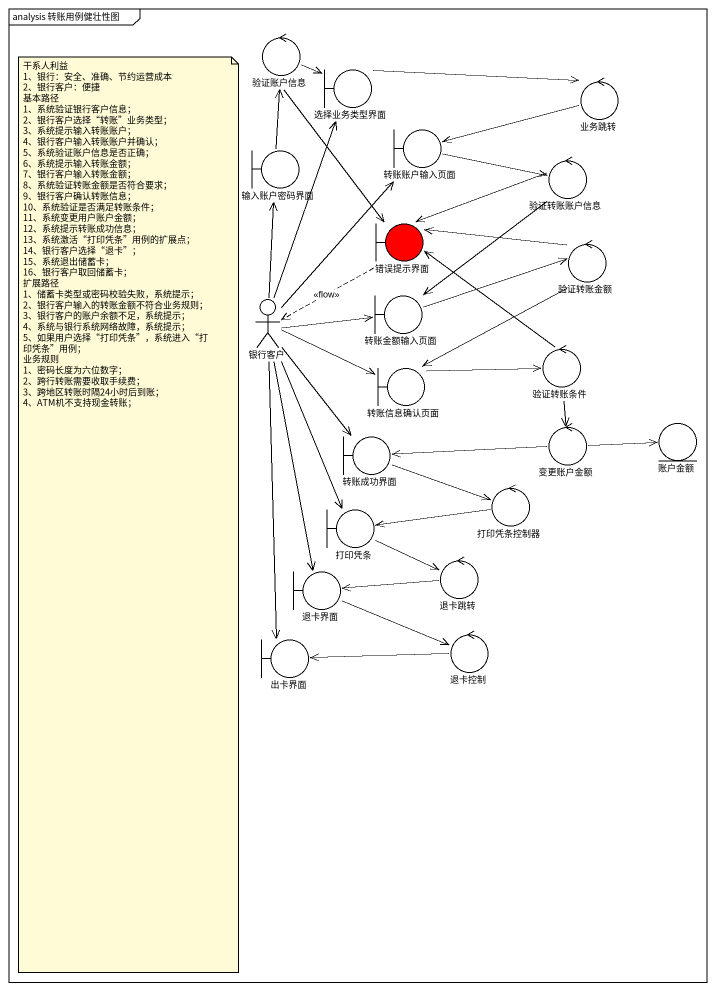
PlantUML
@startuml
mainframe analysis 转账用例健壮性图
control 验证账户信息
boundary 选择业务类型界面
control 业务跳转
boundary 转账账户输入页面
boundary 输入账户密码界面
control 验证转账账户信息
boundary 错误提示界面 #FF0000
control 验证转账金额
actor 银行客户
boundary 转账金额输入页面
control 验证转账条件
boundary 转账信息确认页面
boundary 转账成功界面
control 变更账户金额
entity 账户金额
boundary 打印凭条
control 打印凭条控制器
boundary 退卡界面
control 退卡跳转
control 退卡控制
boundary 出卡界面
验证账户信息 -right-> 选择业务类型界面
验证账户信息 --> 错误提示界面
选择业务类型界面 -right-> 业务跳转
业务跳转 -left-> 转账账户输入页面
转账账户输入页面 -right-> 验证转账账户信息
输入账户密码界面 -up-> 验证账户信息
验证转账账户信息 -left-> 错误提示界面
验证转账账户信息 --> 转账金额输入页面
错误提示界面 ..> 银行客户 : <<flow>>
验证转账金额 -left-> 错误提示界面
验证转账金额 --> 转账信息确认页面
银行客户 -up-> 选择业务类型界面
银行客户 -up-> 转账账户输入页面
银行客户 -up-> 输入账户密码界面
银行客户 -right-> 转账金额输入页面
银行客户 -right-> 转账信息确认页面
银行客户 --> 转账成功界面
银行客户 --> 打印凭条
银行客户 --> 退卡界面
银行客户 --> 出卡界面
转账金额输入页面 -right-> 验证转账金额
验证转账条件 -up-> 错误提示界面
验证转账条件 --> 变更账户金额
转账信息确认页面 -right-> 验证转账条件
转账成功界面 -right-> 打印凭条控制器
变更账户金额 -left-> 转账成功界面
变更账户金额 -right-> 账户金额
打印凭条 -right-> 退卡跳转
打印凭条控制器 -left-> 打印凭条
退卡界面 -right-> 退卡控制
退卡跳转 -left-> 退卡界面
退卡控制 -left-> 出卡界面
note as N1
  干系人利益
  1、银行：安全、准确、节约运营成本
  2、银行客户：便捷
  基本路径
  1、系统验证银行客户信息；
  2、银行客户选择“转账”业务类型；
  3、系统提示输入转账账户；
  4、银行客户输入转账账户并确认；
  5、系统验证账户信息是否正确；
  6、系统提示输入转账金额；
  7、银行客户输入转账金额；
  8、系统验证转账金额是否符合要求；
  9、银行客户确认转账信息；
  10、系统验证是否满足转账条件；
  11、系统变更用户账户金额；
  12、系统提示转账成功信息；
  13、系统激活“打印凭条”用例的扩展点；
  14、银行客户选择“退卡”；
  15、系统退出储蓄卡；
  16、银行客户取回储蓄卡；
  扩展路径
  1、储蓄卡类型或密码校验失败，系统提示；
  2、银行客户输入的转账金额不符合业务规则；
  3、银行客户的账户余额不足，系统提示；
  4、系统与银行系统网络故障，系统提示；
  5、如果用户选择“打印凭条”，系统进入“打印凭条”用例；
  业务规则
  1、密码长度为六位数字；
  2、跨行转账需要收取手续费；
  3、跨地区转账时隔24小时后到账；
  4、ATM机不支持现金转账；
end note
@enduml
